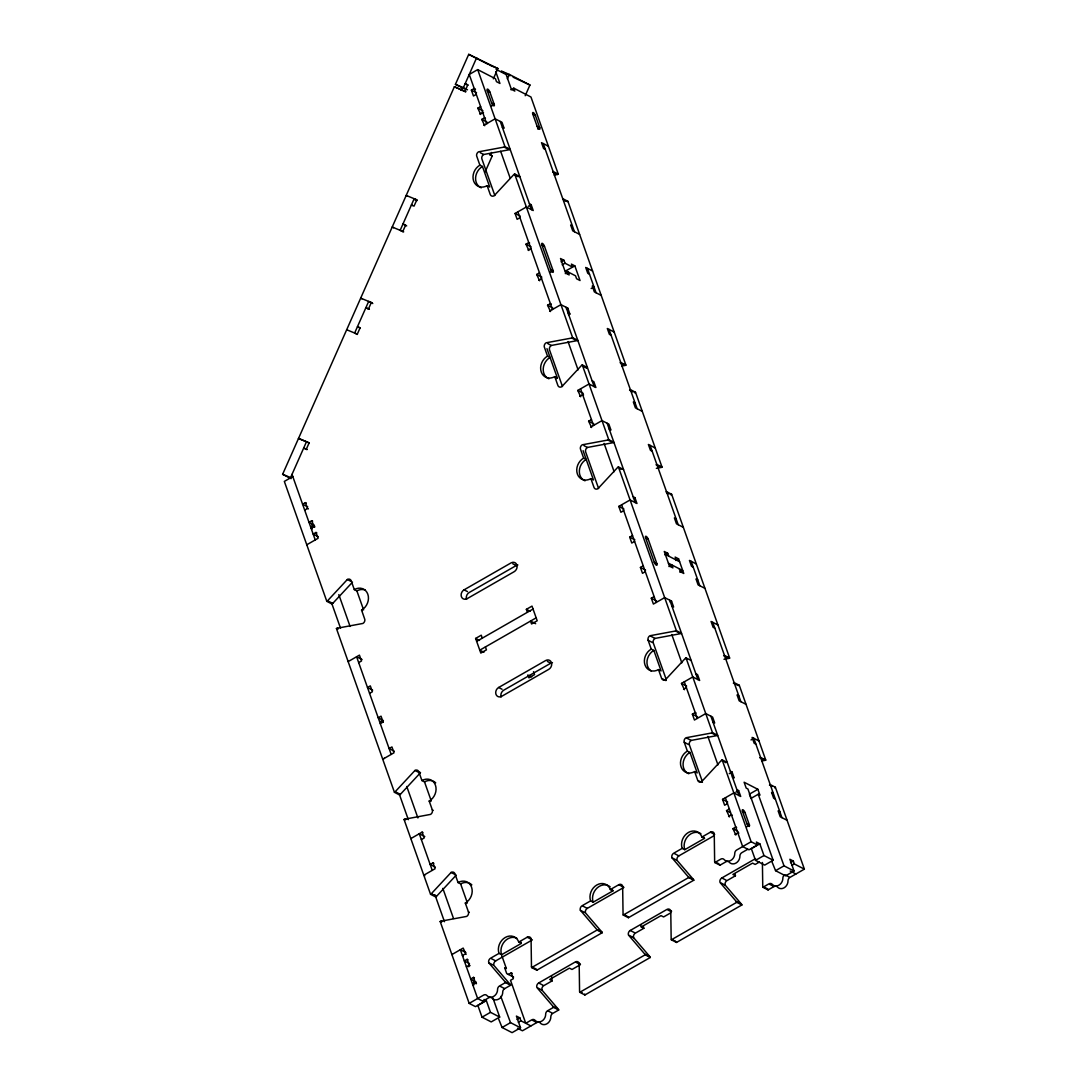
<?xml version="1.0" encoding="UTF-8"?>
<svg xmlns="http://www.w3.org/2000/svg" width="1087" height="1087" viewBox="0 0 1087 1087"><rect width="100%" height="100%" fill="white"/><g stroke="black" fill="none" stroke-linecap="round" stroke-linejoin="round"><path stroke-width="1.5" d="M291.099 478.66L282.62 474.299L454.366 86.756L465.847 91.58M466.269 89.569L455.412 84.378L468.728 54.35L497.887 68.535L493.335 78.821M461.16 90.452L462.288 87.925M298.504 438.469L306.466 441.757L290.596 477.587L282.62 474.299M467.505 89.786L463.388 87.667L476.69 57.638M307.213 449.556L306.344 449.121L309.156 442.803L298.517 438.414L299.808 439.08M369.376 309.279L368.52 308.83L371.319 302.512L360.694 298.123L361.985 298.789M403.685 231.871L402.829 231.422L405.628 225.104L402.964 224.004L406.687 225.919M464.991 91.131L467.79 84.813L465.141 83.713L468.008 85.194M507.384 78.835L509.341 74.432L501.365 71.144L510.197 75.696M491.637 152.465L490.509 154.993L492.234 155.876L485.115 171.923M525.211 95.724L529.953 85.031L509.341 74.432M365.314 590.078A12.106 10.055 -62.8 0 0 356.889 590.934L354.308 589.602L351.196 580.811A3.465 2.867 -62.8 0 0 347.337 579.507L327.581 600.758A3.465 2.867 -62.8 0 1 326.807 601.342L284.332 481.405L292.797 476.554M326.807 601.342L331.97 604.005A3.465 2.867 -62.8 0 0 332.731 603.421L352.501 582.156M435.724 782.844A12.106 10.055 -62.8 0 0 424.514 781.893L421.933 780.561L418.821 771.77A3.465 2.867 -62.8 0 0 414.962 770.466L395.192 791.716A3.465 2.867 -62.8 0 1 394.432 792.301L336.44 628.544A3.478 2.881 -62.8 0 1 337.296 628.204L362.909 623.449A3.465 2.867 -62.8 0 0 364.824 619.454L361.577 610.106A12.106 10.055 -62.8 0 0 367.814 594.195A12.106 10.055 -62.8 0 0 354.308 589.602M394.432 792.301L399.581 794.964A3.465 2.867 -62.8 0 0 400.356 794.366L420.112 773.115M471.84 884.845A12.106 10.055 -62.8 0 0 460.63 883.894L458.048 882.562L454.937 873.771A3.465 2.867 -62.8 0 0 451.078 872.467L431.322 893.718A3.465 2.867 -62.8 0 1 430.561 894.302L404.065 819.503A3.465 2.867 -62.8 0 1 404.907 819.163L430.52 814.408A3.465 2.867 -62.8 0 0 432.313 809.856L429.188 801.065A12.106 10.055 -62.8 0 0 435.425 785.154A12.106 10.055 -62.8 0 0 421.933 780.561M430.561 894.302L435.71 896.965A3.465 2.867 -62.8 0 0 436.471 896.381L456.241 875.117M650.773 636.194L655.067 638.409L680.679 633.639A3.465 2.867 -62.8 0 0 681.535 633.3L676.372 630.65A3.465 2.867 -62.8 0 1 675.53 630.99L649.917 635.746A3.465 2.867 -62.8 0 0 648.137 640.297L651.249 649.088A12.106 10.055 -62.8 0 0 645.012 664.999A12.106 10.055 -62.8 0 0 658.505 669.592L661.616 678.383A3.465 2.867 -62.8 0 0 665.475 679.701L685.245 658.437A3.465 2.867 -62.8 0 1 686.006 657.852L691.169 660.502M686.902 738.195L691.196 740.41L716.809 735.641A3.465 2.867 -62.8 0 0 717.651 735.301L712.501 732.652A3.465 2.867 -62.8 0 1 711.645 732.991L686.033 737.747A3.465 2.867 -62.8 0 0 684.253 742.299L687.364 751.09A12.106 10.055 -62.8 0 0 681.128 767.001A12.106 10.055 -62.8 0 0 694.634 771.593L697.745 780.384A3.465 2.867 -62.8 0 0 701.604 781.702L721.36 760.438A3.465 2.867 -62.8 0 1 722.135 759.854L727.285 762.503M495.74 71.606L499.925 83.441L496.487 81.674L495.455 78.74L477.696 69.609L469.244 74.459L486.663 123.66M476.296 94.365L473.47 95.982L471.391 90.126L474.217 88.509L475.508 89.175M480.726 114.488L477.791 108.184L480.617 106.567M510.958 89.786L513.784 88.169L530.959 97.001L558.27 174.137A3.478 2.881 -62.8 0 1 557.427 174.477L554.221 175.075M491.365 105.86L494.177 104.243A2.595 0.897 60.2 0 1 493.675 105.779A2.595 0.897 60.2 0 1 491.609 102.912M491.406 105.996L494.232 104.379L489.857 92.042A2.595 0.897 60.2 0 0 487.791 89.175A2.595 0.897 60.2 0 0 487.275 90.71L491.65 103.048L494.232 104.379M479.87 114.053L482.696 112.437L483.552 112.871M484.707 125.725L481.772 119.421L484.598 117.804L485.454 118.252M483.851 125.277L495.128 118.809L502.004 122.342L504.069 128.212L502.357 127.328M537.644 129L539.709 127.668L535.388 115.453A2.595 0.897 60.2 0 0 533.323 112.6A2.595 0.897 60.2 0 0 532.807 114.135L537.182 126.472L539.75 127.79A2.595 0.897 60.2 0 1 539.193 129.204A2.595 0.897 60.2 0 1 537.127 126.337M519.966 217.699L517.14 219.316L515.075 213.46L526.353 206.992L533.214 210.525L531.149 204.669L529.423 203.785M528.323 206.285L531.149 204.669M528.893 250.513L525.959 244.208L528.785 242.591L529.641 243.04M528.037 250.078L530.864 248.461M539.614 280.786L536.679 274.481L539.505 272.864M561.15 261.899L563.963 260.282L565.009 263.217L572.441 267.035L571.409 264.114L574.846 265.88L580.037 280.528L576.599 278.761L575.553 275.826L568.121 271.995L565.294 273.611M562.183 264.82L565.009 263.217M550.294 272.293L553.12 270.677L544.465 246.26A2.595 0.897 60.2 0 0 542.399 243.393A2.595 0.897 60.2 0 0 541.897 244.928L550.538 269.345A2.595 0.897 60.2 0 0 552.604 272.212A2.595 0.897 60.2 0 0 553.12 270.677L550.538 269.345M538.758 280.351L541.584 278.734M565.403 271.084L574.846 265.88M550.511 311.548L547.576 305.243L550.402 303.626L551.258 304.075M549.655 311.113L560.933 304.645L567.808 308.178L569.873 314.034L568.46 314.85M591.165 288.531L593.991 286.914L592.266 286.03L594.344 291.887L601.22 295.419M566.395 308.98L567.808 308.178M306.276 503.064L305.42 502.629L302.594 504.246L307.757 506.895M304.673 510.102L307.499 508.485L308.355 508.92M312.676 521.135L311.82 520.687L308.993 522.303L312.866 524.301M311.33 526.57L314.157 524.953M314.754 526.991L313.898 526.556L311.072 528.173L312.363 528.825M316.833 532.888L315.977 532.453L313.165 534.07L318.314 536.72M306.779 544.777L318.056 538.31L315.977 532.453M580.689 396.755L577.754 390.45L589.032 383.983L595.893 387.515L593.828 381.659L592.102 380.776M579.819 396.307L582.646 394.69L583.502 395.138M591.573 427.517L588.638 421.212L591.464 419.596M590.717 427.069L601.994 420.601L608.869 424.134L610.935 430.004L609.223 429.12M464.067 589.847L511.053 562.903A5.19 4.307 -62.8 0 1 516.841 564.873A5.19 4.307 -62.8 0 1 514.165 571.694L467.179 598.638A5.19 4.307 -62.8 0 1 461.391 596.668A5.19 4.307 -62.8 0 1 464.067 589.847L467.505 591.613M348.153 661.603L359.43 655.135L361.495 660.991L358.683 662.608M623.707 510.659L620.894 512.276L618.816 506.406L630.093 499.952L636.968 503.485L634.89 497.629L633.178 496.745M517.874 564.968A5.19 4.307 -62.8 0 0 516.216 565.553L469.217 592.497A5.19 4.307 -62.8 0 0 466.554 599.317M633.476 498.43L634.89 497.629M634.604 541.421L631.778 543.038L629.713 537.168L632.525 535.551M369.58 693.37L372.393 691.753L370.314 685.897L367.501 687.514L372.651 690.163M485.413 646.928L486.446 649.849L480.807 653.083L475.617 638.436L481.256 635.202L482.302 638.137M527.412 612.266L526.366 609.345L532.005 606.111L537.195 620.759L531.557 623.992L530.524 621.057L535.674 623.707M476.677 641.371L533.065 609.046M536.176 617.837L479.788 650.162L483.905 652.282M645.325 571.694L642.499 573.311L640.433 567.441L643.246 565.824M664.891 554.859L667.703 553.242L668.75 556.177M380.559 722.053L383.371 720.436M380.287 723.643L383.113 722.026L381.034 716.17L378.222 717.787L380.79 719.105A2.595 0.897 60.2 0 0 383.086 722.053M675.774 560.457L678.587 558.84L683.777 573.488L680.34 571.721L679.307 568.786M669.035 566.572L671.861 564.955L672.894 567.89L669.456 566.123L664.266 551.476L667.703 553.242M679.918 572.17L682.731 570.553L668.423 563.188M671.902 606.111L673.614 606.994L671.549 601.138L664.673 597.605L653.396 604.059L651.317 598.203L654.143 596.586M498.648 687.5L545.633 660.556A5.19 4.307 -62.8 0 1 551.422 662.526A5.19 4.307 -62.8 0 1 548.758 669.347L501.759 696.291A5.19 4.307 -62.8 0 1 495.971 694.321A5.19 4.307 -62.8 0 1 498.648 687.5L502.085 689.267M384.418 758.278L382.733 759.256L394.01 752.788L391.931 746.932L389.105 748.549L394.268 751.199M552.454 662.622A5.19 4.307 -62.8 0 0 550.796 663.206L503.797 690.15A5.19 4.307 -62.8 0 0 501.134 696.971M670.135 601.94L671.549 601.138M410.832 838.593L422.109 832.126L422.965 832.574M684.43 689.715L681.495 683.41L692.772 676.943L699.648 680.476L697.569 674.619L695.843 673.736M421.362 839.599L424.175 837.982L422.109 832.126M683.56 689.267L686.386 687.65M433.849 863.336L432.993 862.888L430.18 864.505L435.33 867.154M712.963 722.081L714.689 722.964L712.61 717.094L705.735 713.561L694.457 720.029L692.378 714.173L695.204 712.556L696.06 712.99M751.022 739.934L753.834 738.318L781.933 817.655M729.241 773.645L732.067 772.028L734.133 777.884L732.421 777.001M451.893 954.563L463.171 948.095L466.106 954.4M727.448 803.619L724.635 805.236L722.556 799.366L733.834 792.912L740.709 796.445L738.63 790.589L736.918 789.706M735.817 792.206L738.63 790.589M465.236 953.951L462.423 955.568L463.279 956.016M751.171 798.32L758.223 794.271L759.935 795.154L757.87 789.298L749.405 794.149L750.968 798.537M468.008 959.767L467.138 959.318L464.326 960.935L469.475 963.585M729.472 816.908L726.537 810.603L729.35 808.986M466.377 966.819L469.217 965.188L470.073 965.623M728.603 816.459L731.456 814.829L732.312 815.277M499.015 953.381L501.596 954.712L521.325 943.394L518.757 942.062A12.106 10.055 -62.8 0 0 505.251 937.47A12.106 10.055 -62.8 0 0 499.015 953.381L490.563 958.231A3.465 2.867 -62.8 0 0 488.783 962.783L505.061 981.806A3.465 2.867 -62.8 0 1 505.482 982.566L510.632 985.23L504.694 988.626A3.465 2.867 -62.8 0 0 502.724 992.105A6.916 5.748 -62.8 0 1 498.784 999.062A6.916 5.748 -62.8 0 1 492.085 998.206A3.465 2.867 -62.8 0 0 488.742 997.771L482.791 1001.181M518.757 942.062L527.209 937.225A3.465 2.867 -62.8 0 1 531.067 938.529L531.475 966.656A3.465 2.867 -62.8 0 0 531.652 967.566L536.815 970.215L602.225 932.714A3.465 2.867 -62.8 0 0 601.804 931.939L585.513 912.917A3.465 2.867 -62.8 0 1 587.293 908.379L623.952 887.359M590.608 900.878L593.176 902.196L612.919 890.878L610.337 889.56A12.106 10.055 -62.8 0 0 596.845 884.967A12.106 10.055 -62.8 0 0 590.608 900.878L582.143 905.729A3.465 2.867 -62.8 0 0 580.363 910.267L596.654 929.29A3.465 2.867 -62.8 0 1 597.062 930.064L602.225 932.714M610.337 889.56L618.802 884.709A3.465 2.867 -62.8 0 1 622.647 886.027L623.055 914.153A3.465 2.867 -62.8 0 0 623.245 915.05L628.395 917.713L693.805 880.198A3.465 2.867 -62.8 0 0 693.384 879.437L677.106 860.415A3.465 2.867 -62.8 0 1 678.886 855.863L714.227 835.604M682.188 848.363L684.769 849.694L704.498 838.376L701.917 837.044A12.106 10.055 -62.8 0 0 688.424 832.452A12.106 10.055 -62.8 0 0 682.188 848.363L673.723 853.213A3.465 2.867 -62.8 0 0 671.943 857.765L688.234 876.788A3.465 2.867 -62.8 0 1 688.655 877.549L693.805 880.198M701.917 837.044L710.382 832.194A3.465 2.867 -62.8 0 1 714.241 833.512L714.648 861.638A3.451 2.867 -62.8 0 0 714.825 862.548L719.974 865.198L725.926 861.787A3.465 2.867 -62.8 0 1 729.268 862.222A6.916 5.748 -62.8 0 0 735.981 863.078A6.916 5.748 -62.8 0 0 739.907 856.121A3.465 2.867 -62.8 0 1 741.877 852.643L747.815 849.232M510.632 985.23A3.465 2.867 -62.8 0 0 510.224 984.455L493.933 965.433A3.465 2.867 -62.8 0 1 495.713 960.881L532.372 939.875M474.408 977.824L473.538 977.39L470.698 979.02L473.266 980.352M735.858 834.965L732.937 828.674L735.777 827.03L736.633 827.479M473.062 983.273L475.875 981.656M473.891 983.232C478.959 981.683 474.041 984.632 473.429 980.691M746.674 826.827L749.486 825.21L745.043 812.641A2.595 0.897 60.2 0 0 742.978 809.788A2.595 0.897 60.2 0 0 742.462 811.323L747.258 824.639L749.283 826.514L749.486 825.21M476.473 983.694L475.617 983.246L472.791 984.863L473.66 985.311M735.002 834.531L737.828 832.914L738.684 833.349M508.444 974.455L511.27 972.838L512.126 973.286M458.048 882.562A12.106 10.055 -62.8 0 1 471.554 887.155A12.106 10.055 -62.8 0 1 465.318 903.066L468.429 911.857A3.465 2.867 -62.8 0 1 466.649 916.409L441.037 921.165A3.465 2.867 -62.8 0 0 440.181 921.504L469.176 1003.383L483.579 995.121A3.465 2.867 -62.8 0 1 486.935 995.556A6.916 5.748 -62.8 0 0 493.634 996.412A6.916 5.748 -62.8 0 0 497.574 989.455A3.465 2.867 -62.8 0 1 499.531 985.977L505.482 982.566M531.652 967.566L597.062 930.064M623.245 915.05L688.655 877.549M714.825 862.548L720.776 859.138A3.465 2.867 -62.8 0 1 724.119 859.559A6.916 5.748 -62.8 0 0 730.817 860.428A6.916 5.748 -62.8 0 0 734.758 853.472A3.465 2.867 -62.8 0 1 736.714 849.993L751.131 841.732L757.422 844.979L748.97 849.83L742.666 846.583L725.382 797.763M499.667 1017.065L490.482 1012.337L486.337 1000.611L477.872 1005.461L482.03 1017.187L491.215 1021.916L499.667 1017.065L492.941 998.056M773.156 860.252L763.971 855.537L759.827 843.811L751.362 848.662L755.519 860.374L764.704 865.103L773.156 860.252L747.91 788.972L746.198 788.089L744.119 782.232L757.87 789.298M539.519 1022.405A3.465 2.867 -62.8 0 1 540.198 1022.949A6.916 5.748 -62.8 0 0 546.897 1023.818A6.916 5.748 -62.8 0 0 550.824 1016.861A3.465 2.867 -62.8 0 1 552.794 1013.383L558.732 1009.972L553.582 1007.323A3.465 2.867 -62.8 0 0 553.174 1006.548L536.883 987.526A3.465 2.867 -62.8 0 1 538.663 982.988L575.308 961.968A3.465 2.867 -62.8 0 1 579.167 963.286L580.023 963.721M579.167 963.286L579.575 991.412A3.465 2.867 -62.8 0 0 579.751 992.309L584.915 994.972L650.325 957.457L645.162 954.807A3.465 2.867 -62.8 0 0 644.754 954.046L628.463 935.024A3.465 2.867 -62.8 0 1 630.243 930.472L666.902 909.452A3.465 2.867 -62.8 0 1 670.761 910.77L671.617 911.219M670.761 910.77L671.168 938.896A3.465 2.867 -62.8 0 0 671.345 939.807L676.494 942.456L741.905 904.955L736.755 902.305A3.465 2.867 -62.8 0 0 736.334 901.531L720.042 882.508A3.465 2.867 -62.8 0 1 721.836 877.956L755.587 858.608M482.03 1017.187L490.482 1012.337M755.519 860.374L763.971 855.537M640.814 925.186A12.106 10.055 -62.8 0 0 641.276 926.953L661.018 915.634L663.6 916.952L670.638 912.917M551.639 976.425A12.106 10.055 -62.8 0 0 552.278 980.787L543.813 985.637A3.465 2.867 -62.8 0 0 542.033 990.175L558.324 1009.198A3.465 2.867 -62.8 0 1 558.732 1009.972M643.341 926.165A12.106 10.055 -62.8 0 0 643.857 928.271L635.406 933.122A3.465 2.867 -62.8 0 0 633.612 937.673L649.904 956.696A3.465 2.867 -62.8 0 1 650.325 957.457M734.921 873.649A12.106 10.055 -62.8 0 0 735.437 875.769L726.986 880.619A3.465 2.867 -62.8 0 0 725.206 885.158L741.497 904.18A3.465 2.867 -62.8 0 1 741.905 904.955M759.405 862.018L755.18 864.45L752.598 863.119L732.869 874.437L735.437 875.769M502.072 1027.5L510.523 1022.65L520.551 1027.799L512.086 1032.65L502.072 1027.5L498.417 1018.424M775.561 870.687L784.012 865.836L794.04 871L785.575 875.85L775.561 870.687L771.892 861.624M517.018 1019.47L519.831 1017.853L520.877 1020.775L530.891 1025.938M790.507 862.67L793.32 861.053L794.366 863.975L804.38 869.138L789.977 877.386A3.465 2.867 -62.8 0 0 788.007 880.864A6.916 5.748 -62.8 0 1 784.08 887.821A6.916 5.748 -62.8 0 1 777.382 886.965A3.465 2.867 -62.8 0 0 774.026 886.53L769.732 884.329M518.336 1022.228L520.877 1020.775M792.246 865.184L794.366 863.975M511.27 972.838L513.349 978.694L510.523 980.311L525.741 1023.288L531.692 1019.878A3.465 2.867 -62.8 0 1 535.035 1020.299A6.916 5.748 -62.8 0 0 541.734 1021.155A6.916 5.748 -62.8 0 0 545.674 1014.212A3.465 2.867 -62.8 0 1 547.631 1010.733L553.582 1007.323M579.751 992.309L645.162 954.807M671.345 939.807L736.755 902.305M762.408 862.48L762.748 886.394A3.465 2.867 -62.8 0 0 762.925 887.291L768.876 883.88A3.465 2.867 -62.8 0 1 772.218 884.315A6.916 5.748 -62.8 0 0 778.917 885.171A6.916 5.748 -62.8 0 0 782.857 878.214A3.465 2.867 -62.8 0 1 784.828 874.736L789.121 876.951M538.663 1022.133A3.465 2.867 -62.8 0 0 536.842 1022.527L522.439 1030.789L517.494 1028.234M762.925 887.291L768.074 889.94L774.026 886.53M480.277 152.724L483.701 154.49L509.314 149.734A3.478 2.881 -62.8 0 0 510.17 149.395L505.007 146.731A3.478 2.881 -62.8 0 1 504.164 147.071L478.552 151.827A3.465 2.867 -62.8 0 0 476.622 155.821L479.883 165.17A12.106 10.055 -62.8 0 0 473.647 181.081A12.106 10.055 -62.8 0 0 487.139 185.673L489.721 187.005L482.465 166.488L479.883 165.17M547.889 343.669L551.326 345.449L576.939 340.679A3.478 2.881 -62.8 0 0 577.795 340.34L572.632 337.69A3.478 2.881 -62.8 0 1 571.789 338.03L546.177 342.785A3.465 2.867 -62.8 0 0 544.247 346.78L547.508 356.128A12.106 10.055 -62.8 0 0 541.272 372.039A12.106 10.055 -62.8 0 0 554.764 376.632L557.346 377.963A12.106 10.055 -62.8 0 1 555.674 378.752M621.846 366.034L625.039 365.436A3.478 2.881 -62.8 0 0 625.895 365.096L567.903 201.326L562.753 198.676M584.018 445.684L587.456 447.45L613.054 442.694A3.478 2.881 -62.8 0 0 613.91 442.341L608.761 439.692A3.478 2.881 -62.8 0 1 607.905 440.031L582.292 444.787A3.465 2.867 -62.8 0 0 580.376 448.782L583.624 458.13A12.106 10.055 -62.8 0 0 577.387 474.041A12.106 10.055 -62.8 0 0 590.893 478.633L593.461 479.965L583.094 450.67M656.358 468.334L661.168 467.437A3.478 2.881 -62.8 0 0 662.01 467.097L635.528 392.285L630.365 389.635A3.478 2.881 -62.8 0 0 629.971 389.907M723.983 659.293L728.779 658.396A3.465 2.867 -62.8 0 0 729.635 658.056L671.644 494.286L666.494 491.637A3.478 2.881 -62.8 0 0 666.086 491.908M761.702 760.995L764.908 760.397A3.465 2.867 -62.8 0 0 765.751 760.058L739.269 685.245L734.105 682.595A3.465 2.867 -62.8 0 0 733.345 683.179M489.911 65.247L497.887 68.535M529.953 85.031L513.146 77.204M455.412 84.378L463.388 87.667M465.589 91.906L454.366 86.756M489.571 154.775L492.234 155.876M414.405 199.505L417.068 200.606M402.829 231.422L392.19 227.034L393.48 227.699M368.52 308.83L365.857 307.73L368.724 309.211M346.685 329.741L357.31 334.13L360.11 327.798L357.46 326.711L360.313 328.179M306.344 449.121L303.694 448.021L306.561 449.502M468.728 54.35L488.498 64.527M496.12 69.378L506.134 74.541L511.379 89.324L514.817 91.091L513.784 88.169M487.329 90.846L489.911 92.164M532.847 114.257L535.429 115.589M471.391 90.126L476.554 92.775M477.791 108.184L482.954 110.847M548.378 146.215L541.516 142.682L543.582 148.539L545.307 149.422M481.772 119.421L486.922 122.07L487.438 123.538M558.27 174.137L553.12 171.488A3.478 2.881 -62.8 0 1 552.699 171.692M504.164 147.071L508.458 149.286M553.12 172.262L557.427 174.477M487.139 185.673L490.251 194.464A3.465 2.867 -62.8 0 0 494.109 195.782L513.879 174.518A3.451 2.867 -62.8 0 1 514.64 173.934L519.803 176.583M514.735 174.966L518.173 176.733M563.705 200.144L564.561 200.592M565.417 201.027L566.273 201.475M572.373 225.879L570.661 224.995L572.74 230.852L579.602 234.384M515.075 213.46L520.225 216.109M541.897 244.928L544.465 246.26M592.578 271.003L585.703 267.47L587.782 273.326L589.494 274.209M563.963 260.282L560.525 258.516L565.716 273.163L569.153 274.929L568.121 271.995M525.959 244.208L531.122 246.871M416.932 200.13L414.174 198.717L400.165 230.322L402.91 231.735M407.489 196.081L406.198 195.429L416.837 199.804L414.038 206.136L411.375 205.035L412.231 205.47M536.679 274.481L541.842 277.144M614.182 332.038L607.32 328.505L609.386 334.361L611.111 335.244M568.161 313.151L569.873 314.034M547.576 305.243L552.726 307.893M625.895 365.096L620.745 362.447A3.478 2.881 -62.8 0 1 620.106 362.718M571.789 338.03L576.083 340.245M620.745 363.221L625.039 365.436M554.764 376.632L557.876 385.423A3.465 2.867 -62.8 0 0 561.734 386.741L581.504 365.477A3.451 2.867 -62.8 0 1 582.265 364.892L587.415 367.542A3.451 2.867 -62.8 0 0 586.831 367.963M583.216 366.36L584.086 366.808M584.942 367.243L586.654 368.126M629.604 390.219L630.46 390.668M632.186 391.551L633.042 391.986M547.508 356.128L550.076 357.446A12.106 10.055 -62.8 0 0 543.215 368.765A12.106 10.055 -62.8 0 0 548.908 378.82M635.053 402.869L633.341 401.986L635.406 407.842L642.281 411.389M577.754 390.45L582.048 392.665M655.257 448.007L648.382 444.474L650.461 450.331L652.173 451.214M371.319 302.512L372.175 302.947M372.787 303.531L368.67 301.412L354.647 333.03L357.406 334.443M588.638 421.212L593.801 423.862M662.01 467.097L656.861 464.448A3.478 2.881 -62.8 0 1 656.005 464.788M607.905 440.031L612.198 442.246M656.874 465.222L661.168 467.437M590.893 478.633L594.005 487.424A3.465 2.867 -62.8 0 0 597.85 488.742L617.62 467.478A3.465 2.867 -62.8 0 1 618.381 466.894L623.544 469.543M620.201 468.81L621.057 469.244M666.589 492.669L667.445 493.104M668.301 493.552L669.157 493.987M583.624 458.13L586.206 459.448A12.106 10.055 -62.8 0 0 579.344 470.766A12.106 10.055 -62.8 0 0 585.037 480.821M676.114 518.839L674.402 517.955L676.481 523.812L683.343 527.344M618.816 506.406L623.965 509.069M645.637 537.888L648.219 539.22L656.861 563.637A2.595 0.897 60.2 0 1 656.344 565.172A2.595 0.897 60.2 0 1 654.279 562.305L645.637 537.888A2.595 0.897 60.2 0 1 646.154 536.353A2.595 0.897 60.2 0 1 648.219 539.22M696.319 563.963L689.443 560.43L691.522 566.286L693.234 567.169M678.587 558.84L675.149 557.074L676.196 559.995M665.312 554.397L679.62 561.762M629.713 537.168L634.862 539.831M697.732 579.874L696.02 578.991L698.085 584.847L704.96 588.38M654.279 562.305L656.861 563.637M640.433 567.441L645.583 570.104M717.936 624.998L711.061 621.465L713.126 627.321L714.852 628.204M651.317 598.203L656.48 600.853M729.635 658.056L724.486 655.407A3.465 2.867 -62.8 0 1 723.629 655.746M675.53 630.99L679.823 633.205M724.486 656.181L727.923 657.948M306.466 441.757L309.224 443.17M512.779 563.786L516.216 565.553M686.101 658.871L686.957 659.32M734.201 683.628L735.07 684.063M736.782 684.946L737.638 685.394M648.137 640.297L652.431 642.512M651.249 649.088L653.83 650.406L661.086 670.924L658.505 669.592M738.793 695.829L737.081 694.946L739.16 700.802L746.022 704.349M681.495 683.41L686.644 686.06M665.475 679.701L666.331 680.136M662.486 678.818L665.91 680.598M526.366 609.345L530.239 611.329M758.998 740.967L752.122 737.421L754.201 743.291L755.913 744.174M692.378 714.173L697.541 716.822M760.601 757.408L765.751 760.058M711.645 732.991L715.939 735.206M759.745 757.748L764.052 759.949M547.359 661.439L550.796 663.206M804.38 869.138L775.384 787.246L770.235 784.597A3.465 2.867 -62.8 0 0 769.474 785.181M722.23 760.873L723.086 761.321M724.798 762.204L725.668 762.653M771.186 786.064L772.042 786.512M684.253 742.299L688.547 744.513M475.617 638.436L479.489 640.433M730.342 771.145L732.067 772.028M773.292 793.238L771.58 792.355L773.645 798.211L775.371 799.094M687.364 751.09L689.946 752.408L697.202 772.925L694.634 771.593M347.337 579.507L350.775 581.273M528.921 675.448L531.665 676.861M779.868 811.799L778.143 810.916L780.221 816.772L787.097 820.305M701.604 781.702L702.46 782.137M698.601 780.819L701.468 782.3M361.577 610.106L362.433 610.554M722.556 799.366L727.706 802.029M742.462 811.323L745.043 812.641M328.437 601.206L332.731 603.421M726.537 810.603L730.26 812.519M746.783 823.525L749.364 824.856M732.937 828.674L736.361 830.441M737.231 830.876L738.603 832.791M759.827 843.811L756.389 842.045L757.422 844.979M793.32 861.053L789.882 859.273L794.04 871M337.296 628.204L338.152 628.653M336.44 628.544L337.731 629.21M790.195 871.04L795.929 873.989M710.382 832.194L714.675 834.408M362.107 659.578L356.604 656.752L391.184 754.405M714.648 861.638L718.942 863.852M765.044 887.563L767.898 889.044A3.465 2.867 -62.8 0 0 768.074 889.94M674.592 853.662L678.886 855.863M721.836 877.956L726.13 880.171M671.943 857.765L676.236 859.966M720.912 882.957L725.206 885.158M689.09 877.223L693.384 879.437M736.334 901.531L740.627 903.745M419.677 772.218L420.533 772.653M414.962 770.466L419.256 772.667M618.802 884.709L623.096 886.924M667.758 909.901L671.195 911.667M429.188 801.065L430.058 801.513M432.313 809.856L433.169 810.304M396.062 792.165L400.356 794.366M623.924 914.588L627.362 916.355M672.88 939.779L673.736 940.228M674.606 940.663L675.462 941.111M641.276 926.953L643.857 928.271M582.999 906.164L587.293 908.379M630.243 930.472L634.536 932.687M404.907 819.163L405.777 819.598M404.065 819.503L404.921 819.938M580.363 910.267L584.657 912.482M629.319 935.459L633.612 937.673M424.786 836.569L419.283 833.743L432.246 870.361M597.51 929.738L601.804 931.939M644.754 954.046L649.048 956.247M451.078 872.467L455.385 874.668M424.827 875.742L423.794 875.212L435.072 868.744L432.993 862.888M465.318 903.066L466.174 903.514M527.209 937.225L531.502 939.426M576.178 962.403L580.472 964.617L572.007 969.468L569.439 968.137L549.696 979.455L552.278 980.787M468.429 911.857L469.285 912.306M432.178 894.166L436.471 896.381M531.475 966.656L535.769 968.87M580.431 991.847L582.156 992.73M441.037 921.165L441.893 921.599M440.181 921.504L441.471 922.17M491.419 958.68L495.713 960.881M538.663 982.988L542.957 985.189M488.783 962.783L493.077 964.984M537.739 987.974L542.033 990.175M465.847 952.538L460.344 949.712L477.641 998.532L483.932 1001.779L475.481 1006.63L469.176 1003.383M513.607 977.104L506.732 973.572L504.653 967.715L506.379 968.599L501.881 955.908M505.931 982.24L510.224 984.455M553.174 1006.548L557.468 1008.763M500.387 986.425L504.694 988.626M547.631 1010.733L551.938 1012.935M532.548 1020.313L536.842 1022.527M484.041 999.442L486.337 1000.611M519.831 1017.853L516.407 1016.087L520.551 1027.799M784.012 865.836L758.223 794.271M510.523 1022.65L500.781 996.385M543.228 143.566L574.452 231.735M587.415 268.353L596.07 292.77M609.033 329.388L637.131 408.726M650.094 445.357L678.193 524.695M691.169 561.313L699.811 585.73M712.773 622.348L740.872 701.686M566.381 270.731L567.428 273.652M500.278 121.459L531.502 209.642M566.082 307.295L594.181 386.632M607.144 423.251L635.243 502.602M669.823 600.255L697.922 679.592M710.884 716.211L738.983 795.562M505.007 146.731L477.696 69.609M514.64 173.934L572.632 337.69M582.265 364.892L608.761 439.692M618.381 466.894L676.372 630.65M686.006 657.852L712.501 732.652M722.135 759.854L751.131 841.732M500.659 151.283L510.251 178.363M568.053 341.59L578.08 369.893M604.1 443.401L614.128 471.704M671.793 634.55L681.821 662.853M707.868 736.415L717.963 764.908M582.904 393.1L583.42 394.567M517.888 211.843L552.468 309.496M580.567 388.833L593.543 425.452M621.628 504.803L656.208 602.456M684.307 681.794L697.283 718.412M494.843 195.524L481.921 159.028A3.465 2.867 -62.8 0 1 483.701 154.49M562.468 386.483L549.546 349.987A3.465 2.867 -62.8 0 1 551.326 345.449M598.597 488.484L585.662 451.988A3.465 2.867 -62.8 0 1 587.456 447.45M666.209 679.443L653.287 642.947A3.465 2.867 -62.8 0 1 655.067 638.409M702.338 781.444L689.416 744.948A3.465 2.867 -62.8 0 1 691.196 740.41M546.965 348.669L557.346 377.963M533.513 671.671L534.546 674.606L528.907 677.84L527.874 674.905M356.889 590.934L363.601 609.889M424.514 781.893L431.281 801.024M460.63 883.894L467.41 903.025M338.818 594.616L350.096 626.465M406.769 786.499L417.911 817.954M442.844 888.378L453.496 918.447M305.42 502.629L307.499 508.485M311.82 520.687L313.898 526.556M467.138 959.318L469.217 965.188M473.538 977.39L475.617 983.246M292.023 474.367L315.23 539.926M331.494 602.66L340.516 628.137M399.418 794.502L408.332 819.666M434.949 894.805L444.474 921.722M567.509 201.598A3.465 2.881 -62.8 0 1 567.903 201.326M634.754 392.869A3.478 2.881 -62.8 0 1 635.528 392.285M670.883 494.87A3.478 2.881 -62.8 0 1 671.644 494.286M738.684 685.666A3.465 2.867 -62.8 0 1 739.269 685.245M774.623 787.83A3.465 2.867 -62.8 0 1 775.384 787.246M584.915 994.972A3.465 2.867 -62.8 0 1 584.738 994.061M676.494 942.456A3.465 2.867 -62.8 0 1 676.345 941.79M481.296 187.861A12.106 10.055 -62.8 0 1 475.59 177.806A12.106 10.055 -62.8 0 1 482.465 166.488M688.778 773.781A12.106 10.055 -62.8 0 1 683.084 763.726A12.106 10.055 -62.8 0 1 689.946 752.408M651.181 671.005A12.106 10.055 -62.8 0 1 647.05 660.76A12.106 10.055 -62.8 0 1 653.83 650.406M520.51 941.627A12.106 10.055 -62.8 0 1 521.325 943.394M501.596 954.712A12.106 10.055 -62.8 0 1 504.735 941.274A12.106 10.055 -62.8 0 1 516.828 938.203M536.815 970.215A3.465 2.867 -62.8 0 1 536.625 969.305M593.176 902.196A12.106 10.055 -62.8 0 1 597.184 887.916A12.106 10.055 -62.8 0 1 610.147 886.802M612.552 889.981A12.106 10.055 -62.8 0 1 612.919 890.878M628.395 917.713A3.465 2.867 -62.8 0 1 628.218 916.803M704.131 837.479A12.106 10.055 -62.8 0 1 704.498 838.376M684.769 849.694A12.106 10.055 -62.8 0 1 687.5 836.718A12.106 10.055 -62.8 0 1 699.036 832.778M700.001 833.172A12.106 10.055 -62.8 0 1 700.898 833.688M719.974 865.198A3.451 2.867 -62.8 0 1 719.852 864.763M314.415 525.741A2.595 0.897 60.2 0 1 313.654 526.815A2.595 0.897 60.2 0 1 311.711 524.029M468.81 966.764A2.595 0.897 60.2 0 1 469.068 966.506"/></g></svg>
